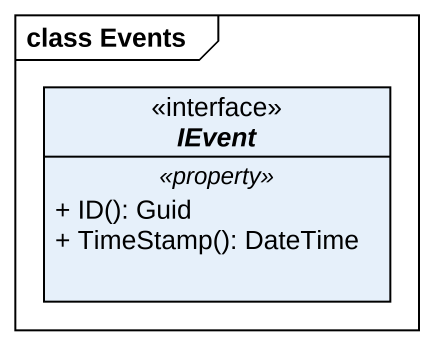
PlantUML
@startuml
mainframe class Events
hide circle
hide empty members
skinparam classAttributeIconSize 0
interface IEvent <<interface>> {
  .. <<property>> ..
  + ID(): Guid
  + TimeStamp(): DateTime
}
@enduml
